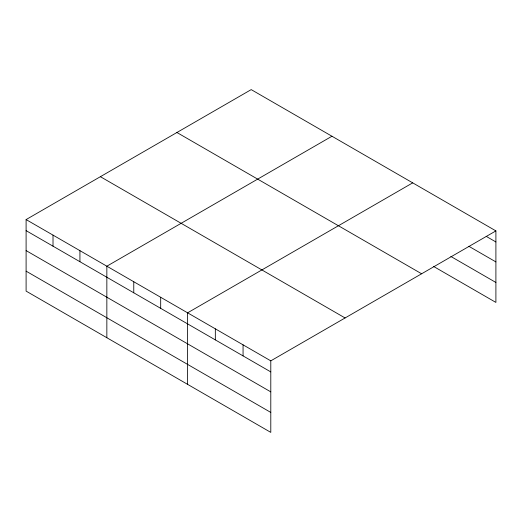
<?xml version="1.0" encoding="UTF-8"?>
<svg xmlns="http://www.w3.org/2000/svg" width="522" height="522" viewBox="0 0 522 522"><rect width="100%" height="100%" fill="white"/><g stroke="black" fill="none" stroke-linecap="round" stroke-linejoin="round"><path stroke-width="0.78" d="M26.1 219.579L270.794 360.852L270.794 432.386L26.1 291.106L26.1 219.579L251.206 89.614L495.9 230.894L495.9 302.421L433.501 266.396M331.953 136.235L106.847 266.2L106.847 337.727M412.706 182.857L187.6 312.822L187.6 384.349M270.794 360.852L495.9 230.894M486.191 236.349L495.9 241.954M468.86 246.293L495.9 261.907M450.838 256.446L495.9 282.467M176.919 132.503L421.613 273.776M100.387 176.69L345.081 317.963M26.1 230.639L270.794 371.912M26.1 250.593L270.794 391.872M26.1 271.153L270.794 412.426M243.063 344.84L243.063 355.906M215.332 328.834L215.332 339.894M160.685 297.279L160.685 308.339M133.769 281.743L133.769 292.803M79.931 250.658L79.931 261.718M53.016 235.122L53.016 246.182"/></g></svg>
